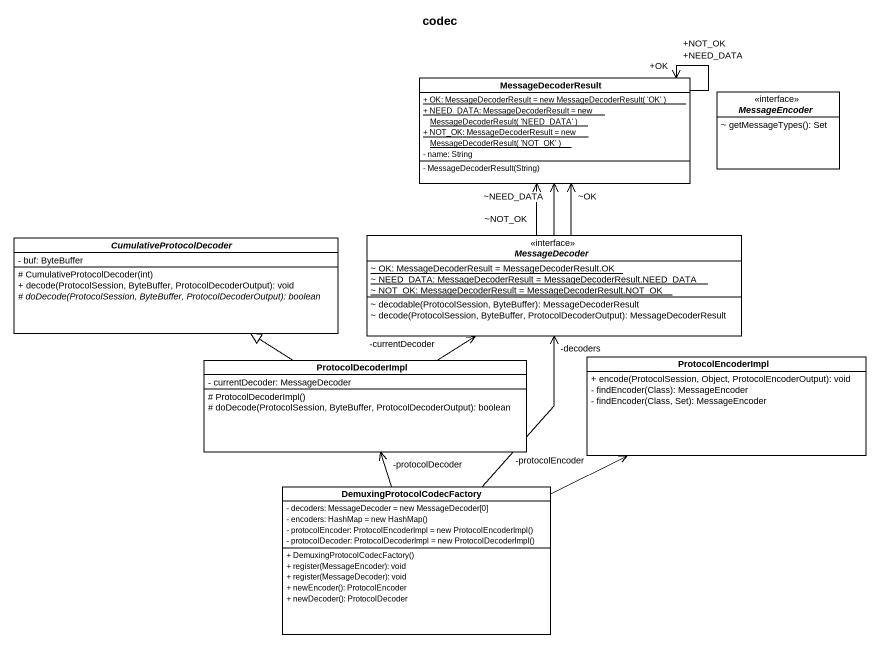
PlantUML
@startuml
title codec
hide circle
hide empty members
skinparam classAttributeIconSize 0
class MessageDecoderResult {
  {static} {field} + OK: MessageDecoderResult = new MessageDecoderResult( 'OK' )
  {static} {field} + NEED_DATA: MessageDecoderResult = new MessageDecoderResult( 'NEED_DATA' )
  {static} {field} + NOT_OK: MessageDecoderResult = new MessageDecoderResult( 'NOT_OK' )
  - name: String
  - MessageDecoderResult(String)
}
interface MessageEncoder <<interface>> {
  ~ getMessageTypes(): Set
}
abstract class CumulativeProtocolDecoder {
  - buf: ByteBuffer
  # CumulativeProtocolDecoder(int)
  + decode(ProtocolSession, ByteBuffer, ProtocolDecoderOutput): void
  {abstract} # doDecode(ProtocolSession, ByteBuffer, ProtocolDecoderOutput): boolean
}
interface MessageDecoder <<interface>> {
  {static} ~ OK: MessageDecoderResult = MessageDecoderResult.OK
  {static} ~ NEED_DATA: MessageDecoderResult = MessageDecoderResult.NEED_DATA
  {static} ~ NOT_OK: MessageDecoderResult = MessageDecoderResult.NOT_OK
  ~ decodable(ProtocolSession, ByteBuffer): MessageDecoderResult
  ~ decode(ProtocolSession, ByteBuffer, ProtocolDecoderOutput): MessageDecoderResult
}
class ProtocolDecoderImpl {
  - currentDecoder: MessageDecoder
  # ProtocolDecoderImpl()
  # doDecode(ProtocolSession, ByteBuffer, ProtocolDecoderOutput): boolean
}
class ProtocolEncoderImpl {
  + encode(ProtocolSession, Object, ProtocolEncoderOutput): void
  - findEncoder(Class): MessageEncoder
  - findEncoder(Class, Set): MessageEncoder
}
class DemuxingProtocolCodecFactory {
  - decoders: MessageDecoder = new MessageDecoder[0]
  {field} - encoders: HashMap = new HashMap()
  {field} - protocolEncoder: ProtocolEncoderImpl = new ProtocolEncoderImpl()
  {field} - protocolDecoder: ProtocolDecoderImpl = new ProtocolDecoderImpl()
  + DemuxingProtocolCodecFactory()
  + register(MessageEncoder): void
  + register(MessageDecoder): void
  + newEncoder(): ProtocolEncoder
  + newDecoder(): ProtocolDecoder
}
MessageDecoderResult --> "+OK" MessageDecoderResult
MessageDecoderResult --> "+NEED_DATA" MessageDecoderResult
MessageDecoderResult --> "+NOT_OK" MessageDecoderResult
MessageDecoder -up-> "~OK" MessageDecoderResult
MessageDecoder -up-> "~NEED_DATA" MessageDecoderResult
MessageDecoder -up-> "~NOT_OK" MessageDecoderResult
ProtocolDecoderImpl -up-|> CumulativeProtocolDecoder
ProtocolDecoderImpl -up-> "-currentDecoder" MessageDecoder
DemuxingProtocolCodecFactory -up-> "-decoders" MessageDecoder
DemuxingProtocolCodecFactory -up-> "-protocolDecoder" ProtocolDecoderImpl
DemuxingProtocolCodecFactory -right-> "-protocolEncoder" ProtocolEncoderImpl
@enduml
